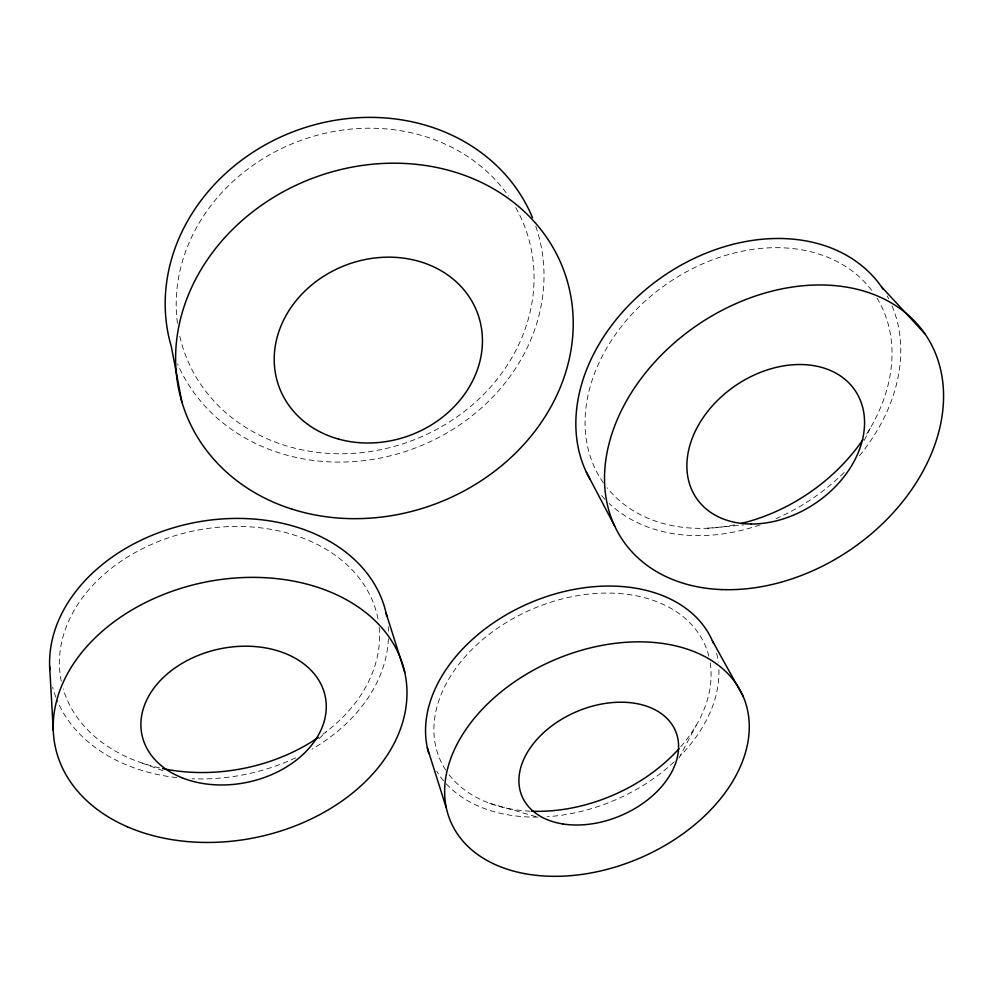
<?xml version="1.0" encoding="UTF-8"?>
<svg xmlns="http://www.w3.org/2000/svg" width="993" height="993" viewBox="0 0 993 993"><rect width="100%" height="100%" fill="white"/><g stroke="black" fill="none" stroke-linecap="round" stroke-linejoin="round"><path stroke-width="0.74" stroke-dasharray="4.96 3.72" d="M864.233 440.371L870.253 428.194M678.939 758.168L696.205 725.324M318.989 738.668L326.685 731.394M707.55 528.239L743.546 524.987M489.549 803.275L538.69 817.4M142.073 763.021L165.111 771.524M535.773 226.28A191.984 169.493 -20.3 0 1 415.98 447.731A191.984 169.493 -20.3 0 1 177.61 363.997M515.752 207.611A181.371 160.072 -20.3 0 1 412.343 440.495A181.371 160.072 -20.3 0 1 179.584 335.361M177.449 323.284A181.371 160.072 -20.3 0 1 297.13 141.788A181.371 160.072 -20.3 0 1 508.416 195.956M876.931 298.037A165.136 126.434 -35 0 1 865.499 435.865M734.609 524.9A165.136 126.434 -35 0 1 607.071 487.774M603.334 482.797A165.136 126.434 -35 0 1 665.025 285.165A165.136 126.434 -35 0 1 872.723 291.768M887.221 296.013A174.793 133.856 -35 0 1 888.685 298.756M891.987 305.819A174.793 133.856 -35 0 1 858.511 456.879M844.162 472.469A174.793 133.856 -35 0 1 776.029 518.656M760.042 524.9A174.793 133.856 -35 0 1 609.119 503.451M604.911 499.268A174.793 133.856 -35 0 1 600.926 494.837M710.181 662.84A144.333 101.423 -23.1 0 1 678.939 748.772M530.175 811.182A144.333 101.423 -23.1 0 1 448.253 773.646M445.72 770.034A144.333 101.423 -23.1 0 1 532.248 609.119A144.333 101.423 -23.1 0 1 709.027 656.994M716.648 653.344A152.761 107.368 -23.1 0 1 718.287 662.145M718.882 669.592A152.761 107.368 -23.1 0 1 680.478 755.611M674.123 761.854A152.761 107.368 -23.1 0 1 547.304 816.705M537.983 817.09A152.761 107.368 -23.1 0 1 444.554 781.925M443.586 780.783A152.761 107.368 -23.1 0 1 436.684 771.176M379.177 627.402A161.4 121.332 -11.1 0 1 321.931 734.932M159.513 767.912A161.4 121.332 -11.1 0 1 63.155 688.832M61.281 681.335A161.4 121.332 -11.1 0 1 196.701 530.312A161.4 121.332 -11.1 0 1 378.184 620.017M388.164 626.695A170.833 128.457 -11.1 0 1 388.424 631.213M388.387 638.76A170.833 128.457 -11.1 0 1 312.05 749.169M295.616 757.82A170.833 128.457 -11.1 0 1 192.046 778.785M176.828 777.631A170.833 128.457 -11.1 0 1 56.924 699.941M55.844 697.198A170.833 128.457 -11.1 0 1 52.691 687.28"/><path stroke-width="1.49" d="M881.499 286.816L924.868 333.722M712.353 640.733L742.987 696.081M586.317 472.097L614.741 526.203M386.153 613.339L404.772 672.273M427.35 747.803L446.291 807.93M181.868 401.904L171.33 346.644A191.984 169.493 -20.3 0 1 298.148 129.909A191.984 169.493 -20.3 0 1 532.521 217.703M49.65 666.576L53.287 730.525M589.768 478.8A174.793 133.856 -35 0 1 668.711 272.578A174.793 133.856 -35 0 1 883.224 289.373M862.954 439.663A165.136 126.434 -35 0 1 740.654 523.572M428.839 753.575A152.761 107.368 -23.1 0 1 536.952 600.033A152.761 107.368 -23.1 0 1 713.495 643.452M678.939 748.772A144.333 101.423 -23.1 0 1 531.689 811.244M49.811 669.567A170.833 128.457 -11.1 0 1 202.535 521.176A170.833 128.457 -11.1 0 1 386.749 616.268M318.244 737.526A161.4 121.332 -11.1 0 1 162.517 768.557M338.613 439.092A105.841 90.946 -20.6 0 0 481.531 328.683A105.841 90.946 -20.6 0 0 314.843 282.459A105.841 90.946 -20.6 0 0 338.613 439.092M292.041 509.148A202.063 174.023 -20.6 0 0 572.303 306.514A202.063 174.023 -20.6 0 0 258.9 207.127A202.063 174.023 -20.6 0 0 292.041 509.148M751.056 523.994A95.874 71.111 -34.1 0 0 861.961 404.859A95.874 71.111 -34.1 0 0 714.141 403.915A95.874 71.111 -34.1 0 0 751.056 523.994M721.601 589.569A182.985 135.917 -34.2 0 0 939.875 366.616A182.985 135.917 -34.2 0 0 660.643 355.804A182.985 135.917 -34.2 0 0 721.601 589.569M562.758 823.942A83.4 56.489 -23.1 0 0 678.48 743.347A83.4 56.489 -23.1 0 0 554.988 723.587A83.4 56.489 -23.1 0 0 562.758 823.942M524.453 873.592A159.079 107.902 -23.1 0 0 749.219 723.674A159.079 107.902 -23.1 0 0 517.13 680.068A159.079 107.902 -23.1 0 0 524.453 873.592M127.29 826.747A178.666 130.17 -11.8 0 0 406.174 705.663A178.666 130.17 -11.8 0 0 156.869 597.252A178.666 130.17 -11.8 0 0 127.29 826.747M181.856 777.693A93.627 68.107 -11.9 0 0 326.052 711.311A93.627 68.107 -11.9 0 0 192.828 657.738A93.627 68.107 -11.9 0 0 181.856 777.693"/></g></svg>
